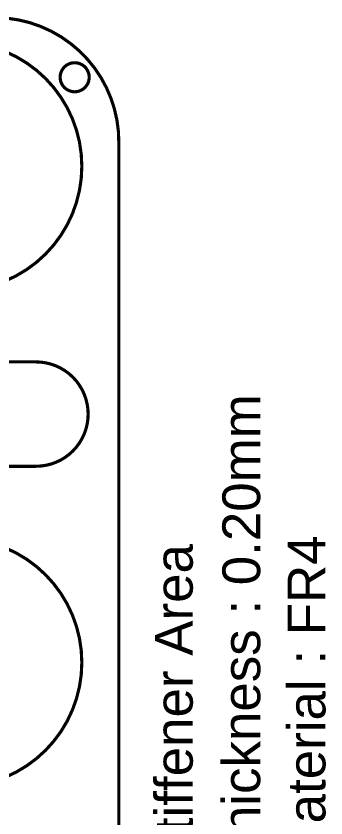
# Model space of a CAD drawing. Header units: inches. Extents: x 3 to 457, y -41 to 239.
# Drawn here: x 132.22 to 144.7, y -3.24 to 29.03 of the extents above; entities that cross this region are included whole.
import ezdxf

# ---------------------------------------------------------------- set-up
doc = ezdxf.new("R2010")
doc.units = ezdxf.units.IN
doc.layers.add('Fabrication', color=76, linetype='Continuous')
doc.styles.add('Arial', font='', dxfattribs={"height": 0.2})
doc.styles.get('Arial').set_extended_font_data('Arial')

msp = doc.modelspace()

# ---------------------------------------------------------------- linework, layer by layer
at = {"layer": 'Fabrication'}
for points in [[(131.416, 28.971, 0.127, 0.127, -0.414214), (136.36, 23.915, 0.127, 0.127, 0)], [(136.36, 23.915, 0.127, 0.127, 0), (136.36, -17.966, 0.127, 0.127, 0)], [(126.716, 15.113, 0.127, 0.127, 0), (133.024, 15.113, 0.127, 0.127, 0)], [(133.024, 15.113, 0.127, 0.127, -0.198912), (134.509, 14.498, 0.127, 0.127, 0)], [(134.509, 14.498, 0.127, 0.127, -0.198912), (135.124, 13.013, 0.127, 0.127, 0)], [(135.124, 13.013, 0.127, 0.127, -0.198912), (134.509, 11.528, 0.127, 0.127, 0)], [(134.509, 11.528, 0.127, 0.127, -0.198912), (133.024, 10.913, 0.127, 0.127, 0)], [(126.716, 10.913, 0.127, 0.127, 0), (133.024, 10.913, 0.127, 0.127, 0)]]:
    msp.add_lwpolyline(points, format="xyseb", dxfattribs=at)
for points in [[(134.87, 22.987, 0.127, 0.127, 1), (124.87, 22.987, 0.127, 0.127, 1)], [(135.166, 26.57, 0.127, 0.127, 1), (133.997, 26.57, 0.127, 0.127, 1)], [(133.966, 26.57, 0.0635, 0.0635, 1), (134.029, 26.57, 0.0635, 0.0635, 1)], [(135.134, 26.57, 0.0635, 0.0635, 1), (135.198, 26.57, 0.0635, 0.0635, 1)], [(136.328, 23.915, 0.0635, 0.0635, 1), (136.391, 23.915, 0.0635, 0.0635, 1)], [(136.328, 23.915, 0.0635, 0.0635, 1), (136.391, 23.915, 0.0635, 0.0635, 1)], [(134.838, 22.987, 0.0635, 0.0635, 1), (134.902, 22.987, 0.0635, 0.0635, 1)], [(132.993, 15.113, 0.0635, 0.0635, 1), (133.056, 15.113, 0.0635, 0.0635, 1)], [(132.993, 15.113, 0.0635, 0.0635, 1), (133.056, 15.113, 0.0635, 0.0635, 1)], [(134.477, 14.498, 0.0635, 0.0635, 1), (134.541, 14.498, 0.0635, 0.0635, 1)], [(134.477, 14.498, 0.0635, 0.0635, 1), (134.541, 14.498, 0.0635, 0.0635, 1)], [(135.093, 13.013, 0.0635, 0.0635, 1), (135.156, 13.013, 0.0635, 0.0635, 1)], [(135.093, 13.013, 0.0635, 0.0635, 1), (135.156, 13.013, 0.0635, 0.0635, 1)], [(134.477, 11.528, 0.0635, 0.0635, 1), (134.541, 11.528, 0.0635, 0.0635, 1)], [(134.477, 11.528, 0.0635, 0.0635, 1), (134.541, 11.528, 0.0635, 0.0635, 1)], [(132.993, 10.913, 0.0635, 0.0635, 1), (133.056, 10.913, 0.0635, 0.0635, 1)], [(132.993, 10.913, 0.0635, 0.0635, 1), (133.056, 10.913, 0.0635, 0.0635, 1)], [(134.87, 3.013, 0.127, 0.127, 1), (124.87, 3.013, 0.127, 0.127, 1)], [(134.839, 3.013, 0.0635, 0.0635, 1), (134.902, 3.013, 0.0635, 0.0635, 1)]]:
    msp.add_lwpolyline(points, format="xyseb", close=True, dxfattribs=at)

# ---------------------------------------------------------------- texts
at = {"layer": 'Fabrication', "style": 'Arial'}
for s, p in [('Thickness : 0.20mm', (142.053, -5.234)), ('Material : FR4', (144.679, -5.234)), ('Stiffener Area', (139.335, -5.234))]:
    msp.add_text(s, height=1.524, rotation=90, dxfattribs=at).set_placement(p)

doc.saveas('drawing.dxf')
